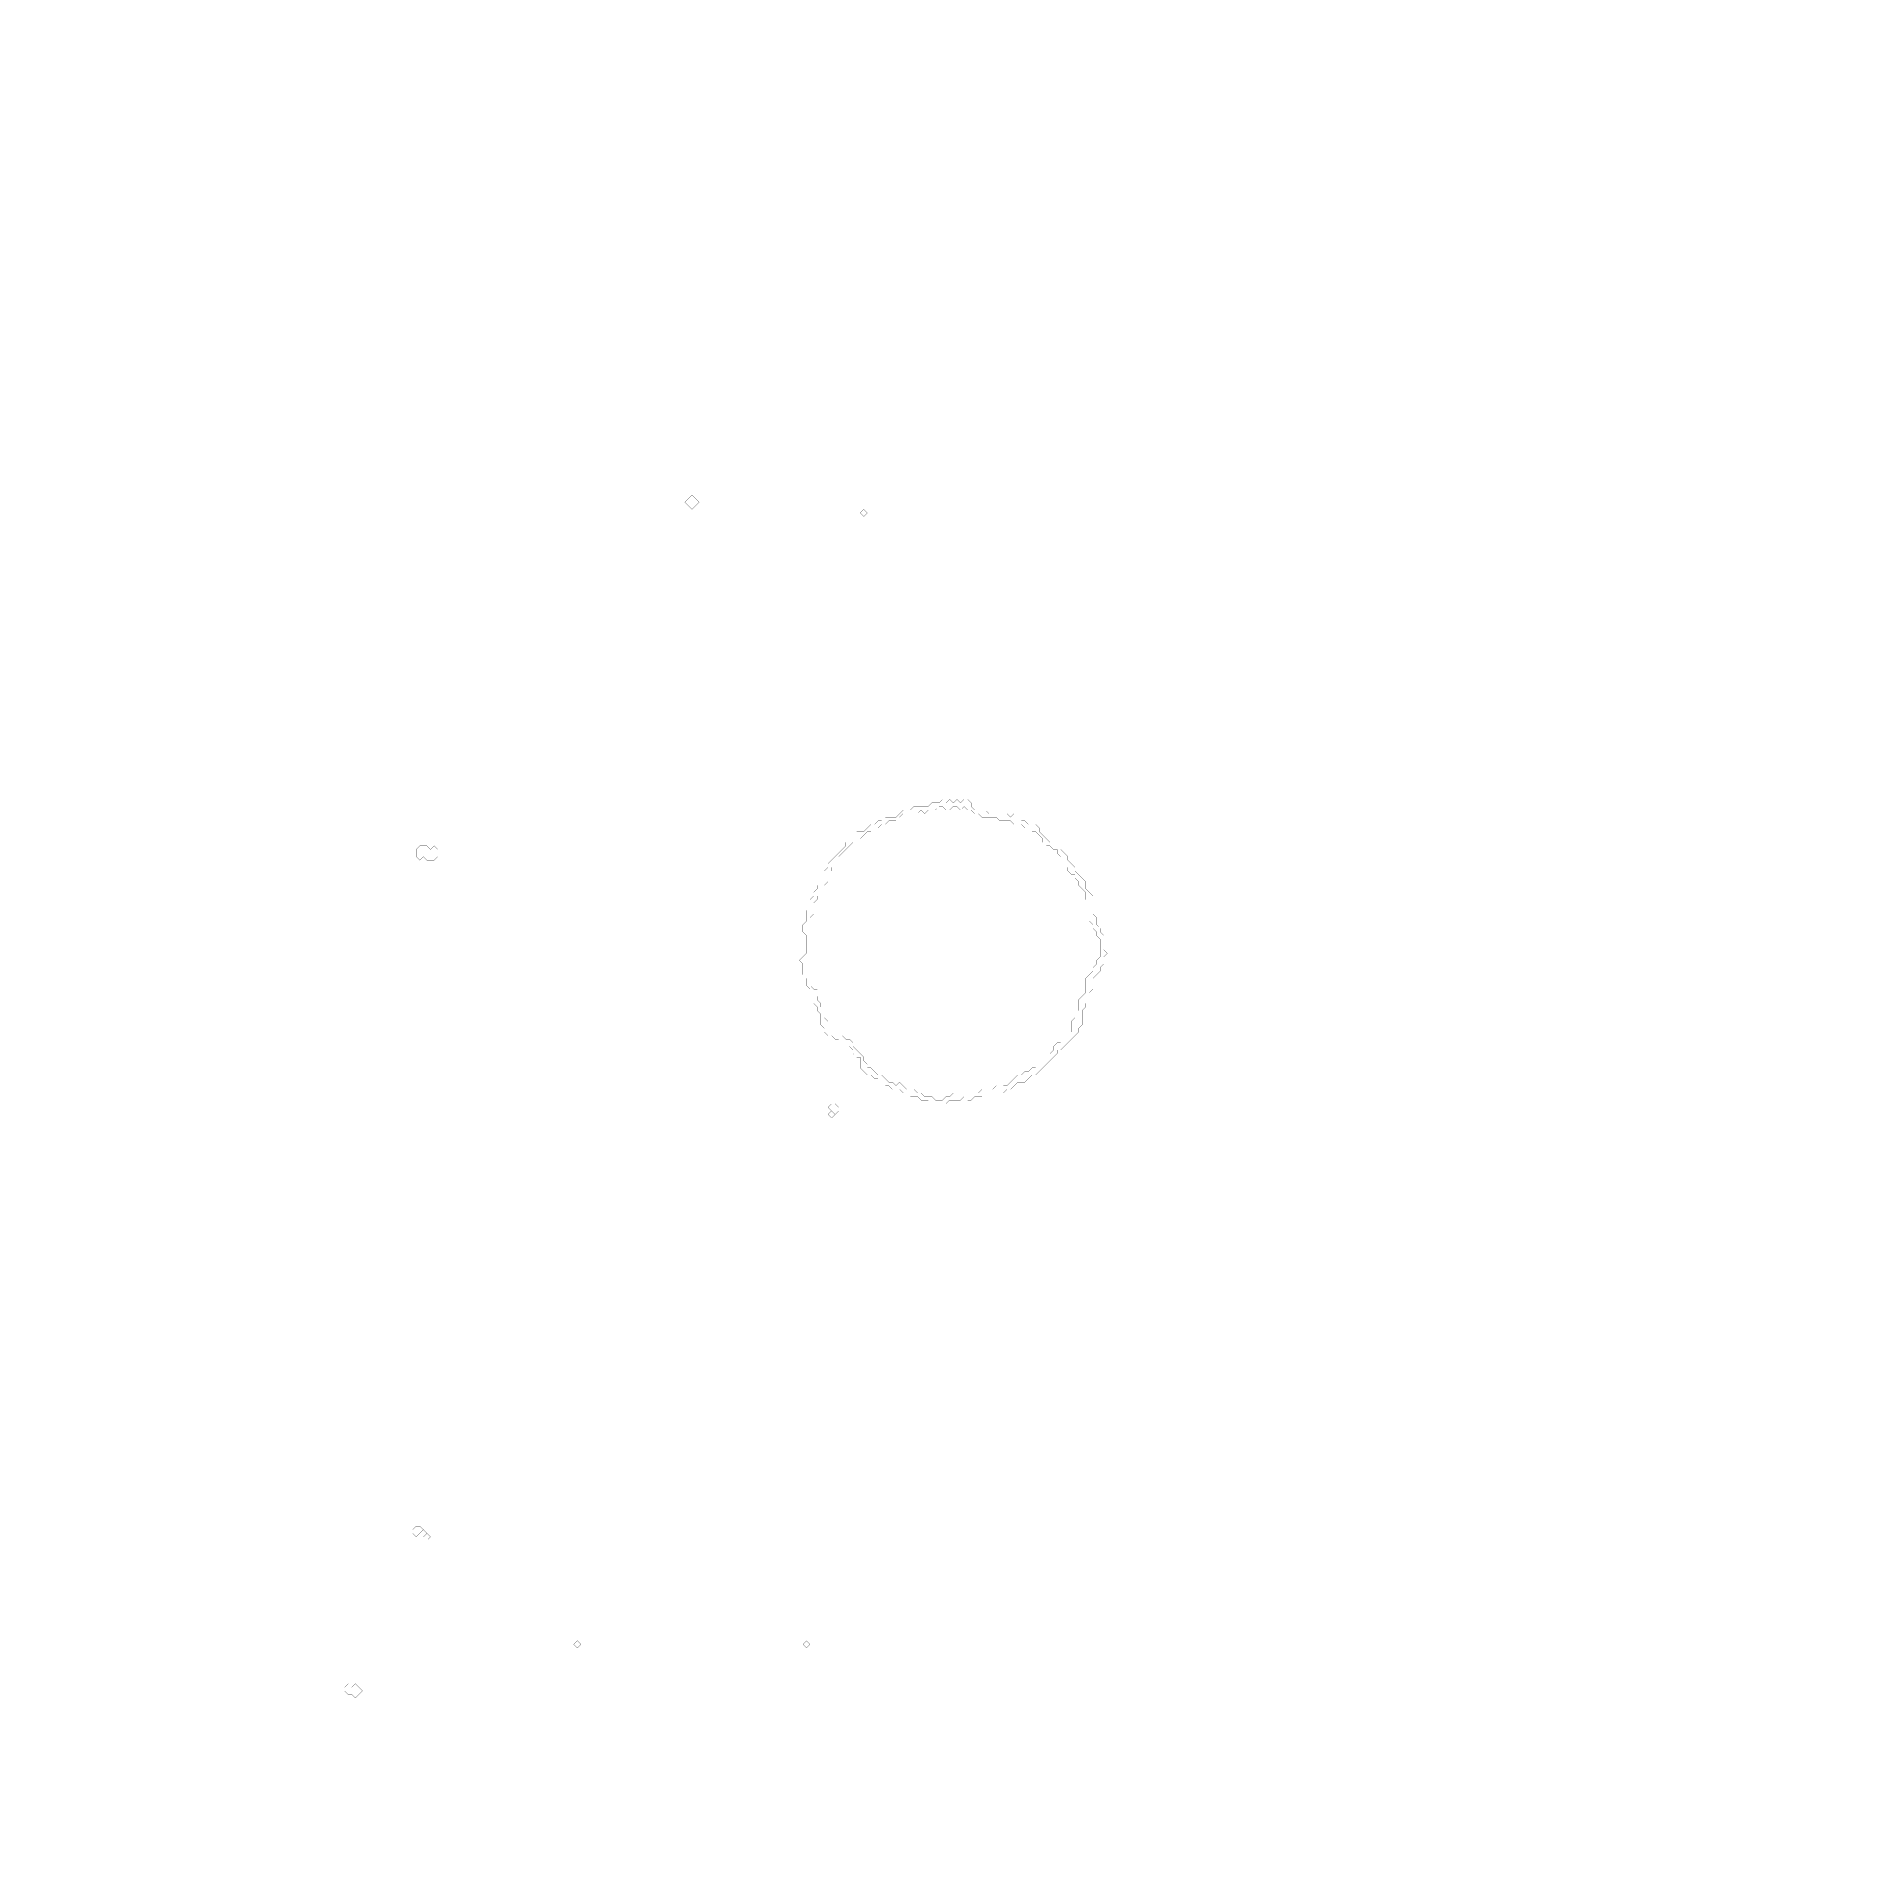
# Model space of a CAD drawing. Header units: metres. Extents: x 0 to 4898, y -4898 to 0.
import ezdxf

# ---------------------------------------------------------------- set-up
doc = ezdxf.new("R2010")
doc.units = ezdxf.units.M
for name, color, linetype in [('conductor', 1, 'Continuous'), ('dielectric', 8, 'Continuous'), ('substrate', 5, 'Continuous')]:
    doc.layers.add(name, color=color, linetype=linetype)

msp = doc.modelspace()

# ---------------------------------------------------------------- linework, layer by layer
at = {"layer": 'conductor', "const_width": 0.5}
for points in [[(2415.2, -2060.6), (2405.6, -2070.1), (2396, -2070.1), (2386.4, -2070.1), (2376.8, -2079.7), (2367.2, -2070.1), (2357.7, -2079.7), (2348.1, -2079.7), (2338.5, -2079.7), (2328.9, -2079.7), (2319.3, -2079.7), (2309.7, -2089.3), (2300.2, -2098.9), (2290.6, -2098.9), (2281, -2098.9), (2271.4, -2108.5), (2261.8, -2108.5), (2252.2, -2118.1), (2242.7, -2118.1), (2233.1, -2127.6), (2223.5, -2127.6), (2213.9, -2137.2), (2204.3, -2146.8), (2194.7, -2146.8), (2185.1, -2146.8), (2185.1, -2156.4), (2175.6, -2166), (2166, -2175.6), (2156.4, -2185.1), (2146.8, -2194.7), (2146.8, -2204.3), (2146.8, -2213.9), (2137.2, -2223.5), (2127.6, -2223.5), (2127.6, -2233.1), (2118.1, -2242.7), (2118.1, -2252.2), (2118.1, -2261.8), (2108.5, -2271.4), (2108.5, -2281), (2108.5, -2290.6), (2098.9, -2300.2), (2089.3, -2300.2), (2089.3, -2309.7), (2079.7, -2319.3), (2079.7, -2328.9), (2079.7, -2338.5), (2079.7, -2348.1), (2070.1, -2357.7), (2070.1, -2367.2), (2070.1, -2376.8), (2070.1, -2386.4), (2070.1, -2396), (2070.1, -2405.6), (2070.1, -2415.2), (2070.1, -2424.7), (2070.1, -2434.3), (2070.1, -2443.9), (2070.1, -2453.5), (2070.1, -2463.1), (2070.1, -2472.7), (2070.1, -2482.3), (2070.1, -2491.8), (2070.1, -2501.4), (2070.1, -2511), (2070.1, -2520.6), (2070.1, -2530.2), (2070.1, -2539.8), (2079.7, -2549.3), (2089.3, -2549.3), (2098.9, -2558.9), (2089.3, -2568.5), (2089.3, -2578.1), (2098.9, -2587.7), (2098.9, -2597.3), (2108.5, -2606.8), (2108.5, -2616.4), (2108.5, -2626), (2118.1, -2635.6), (2118.1, -2645.2), (2118.1, -2654.8), (2127.6, -2664.3), (2137.2, -2673.9), (2146.8, -2673.9), (2156.4, -2673.9), (2166, -2683.5), (2175.6, -2683.5), (2185.1, -2693.1), (2185.1, -2702.7), (2194.7, -2712.3), (2204.3, -2721.9), (2213.9, -2731.4), (2213.9, -2741), (2223.5, -2750.6), (2223.5, -2760.2), (2233.1, -2760.2), (2242.7, -2769.8), (2252.2, -2779.4), (2261.8, -2779.4), (2271.4, -2788.9), (2281, -2798.5), (2290.6, -2798.5), (2300.2, -2808.1), (2309.7, -2798.5), (2319.3, -2808.1), (2328.9, -2817.7), (2338.5, -2817.7), (2348.1, -2817.7), (2357.7, -2827.3), (2367.2, -2827.3), (2376.8, -2836.9), (2386.4, -2836.9), (2396, -2836.9), (2405.6, -2846.4), (2415.2, -2846.4), (2424.7, -2846.4), (2434.3, -2836.9), (2443.9, -2836.9), (2453.5, -2827.3), (2463.1, -2827.3), (2472.7, -2827.3), (2482.3, -2827.3), (2491.8, -2827.3), (2501.4, -2827.3), (2511, -2827.3), (2520.6, -2827.3), (2530.2, -2817.7), (2539.8, -2817.7), (2549.3, -2817.7), (2558.9, -2817.7), (2568.5, -2808.1), (2578.1, -2817.7), (2587.7, -2808.1), (2597.3, -2808.1), (2606.8, -2798.5), (2616.4, -2788.9), (2626, -2779.4), (2635.6, -2779.4), (2645.2, -2769.8), (2654.8, -2769.8), (2664.3, -2760.2), (2673.9, -2760.2), (2683.5, -2750.6), (2693.1, -2741), (2702.7, -2731.4), (2712.3, -2721.9), (2721.9, -2712.3), (2721.9, -2702.7), (2731.4, -2693.1), (2741, -2693.1), (2750.6, -2683.5), (2760.2, -2673.9), (2769.8, -2664.3), (2769.8, -2654.8), (2769.8, -2645.2), (2769.8, -2635.6), (2779.4, -2626), (2779.4, -2616.4), (2788.9, -2606.8), (2788.9, -2597.3), (2788.9, -2587.7), (2788.9, -2578.1), (2798.5, -2568.5), (2808.1, -2558.9), (2808.1, -2549.3), (2808.1, -2539.8), (2808.1, -2530.2), (2808.1, -2520.6), (2817.7, -2511), (2827.3, -2501.4), (2827.3, -2491.8), (2836.9, -2482.3), (2836.9, -2472.7), (2846.4, -2463.1), (2846.4, -2453.5), (2846.4, -2443.9), (2846.4, -2434.3), (2846.4, -2424.7), (2846.4, -2415.2), (2836.9, -2405.6), (2836.9, -2396), (2827.3, -2386.4), (2827.3, -2376.8), (2817.7, -2367.2), (2817.7, -2357.7), (2817.7, -2348.1), (2817.7, -2338.5), (2817.7, -2328.9), (2817.7, -2319.3), (2808.1, -2309.7), (2808.1, -2300.2), (2808.1, -2290.6), (2798.5, -2281), (2788.9, -2271.4), (2788.9, -2261.8), (2779.4, -2252.2), (2779.4, -2242.7), (2769.8, -2242.7), (2760.2, -2233.1), (2760.2, -2223.5), (2750.6, -2213.9), (2741, -2204.3), (2741, -2194.7), (2731.4, -2185.1), (2731.4, -2175.6), (2721.9, -2175.6), (2712.3, -2166), (2702.7, -2166), (2693.1, -2156.4), (2693.1, -2146.8), (2683.5, -2137.2), (2673.9, -2127.6), (2664.3, -2127.6), (2654.8, -2118.1), (2645.2, -2118.1), (2635.6, -2108.5), (2626, -2108.5), (2616.4, -2108.5), (2606.8, -2098.9), (2597.3, -2098.9), (2587.7, -2098.9), (2578.1, -2098.9), (2568.5, -2089.3), (2558.9, -2089.3), (2549.3, -2089.3), (2539.8, -2089.3), (2530.2, -2089.3), (2520.6, -2079.7), (2511, -2079.7), (2501.4, -2070.1), (2491.8, -2070.1), (2482.3, -2060.6), (2472.7, -2070.1), (2463.1, -2060.6), (2453.5, -2060.6), (2443.9, -2070.1), (2434.3, -2070.1), (2424.7, -2060.6)], [(1044.7, -2194.7)]]:
    msp.add_lwpolyline(points, close=True, dxfattribs=at)
at = {"layer": 'dielectric', "const_width": 0.5}
for points in [[(1744.3, -1226.8)], [(2127.6, -2875.2), (2137.2, -2884.8)]]:
    msp.add_lwpolyline(points, close=True, dxfattribs=at)
at = {"layer": 'substrate', "const_width": 0.5}
for points in [[(0, 0), (0, -9.6), (0, -19.2), (0, -28.8), (0, -38.3), (0, -47.9), (0, -57.5), (0, -67.1), (0, -76.7), (0, -86.3), (0, -95.8), (0, -105.4), (0, -115), (0, -124.6), (0, -134.2), (0, -143.8), (0, -153.3), (0, -162.9), (0, -172.5), (0, -182.1), (0, -191.7), (0, -201.3), (0, -210.8), (0, -220.4), (0, -230), (0, -239.6), (0, -249.2), (0, -258.8), (0, -268.4), (0, -277.9), (0, -287.5), (0, -297.1), (0, -306.7), (0, -316.3), (0, -325.9), (0, -335.4), (0, -345), (0, -354.6), (0, -364.2), (0, -373.8), (0, -383.4), (0, -392.9), (0, -402.5), (0, -412.1), (0, -421.7), (0, -431.3), (0, -440.9), (0, -450.4), (0, -460), (0, -469.6), (0, -479.2), (0, -488.8), (0, -498.4), (0, -508), (0, -517.5), (0, -527.1), (0, -536.7), (0, -546.3), (0, -555.9), (0, -565.5), (0, -575), (0, -584.6), (0, -594.2), (0, -603.8), (0, -613.4), (0, -623), (0, -632.5), (0, -642.1), (0, -651.7), (0, -661.3), (0, -670.9), (0, -680.5), (0, -690), (0, -699.6), (0, -709.2), (0, -718.8), (0, -728.4), (0, -738), (0, -747.6), (0, -757.1), (0, -766.7), (0, -776.3), (0, -785.9), (0, -795.5), (0, -805.1), (0, -814.6), (0, -824.2), (0, -833.8), (0, -843.4), (0, -853), (0, -862.6), (0, -872.1), (0, -881.7), (0, -891.3), (0, -900.9), (0, -910.5), (0, -920.1), (0, -929.6), (0, -939.2), (0, -948.8), (0, -958.4), (0, -968), (0, -977.6), (0, -987.2), (0, -996.7), (0, -1006.3), (0, -1015.9), (0, -1025.5), (0, -1035.1), (0, -1044.7), (0, -1054.2), (0, -1063.8), (0, -1073.4), (0, -1083), (0, -1092.6), (0, -1102.2), (0, -1111.7), (0, -1121.3), (0, -1130.9), (0, -1140.5), (0, -1150.1), (0, -1159.7), (0, -1169.2), (0, -1178.8), (0, -1188.4), (0, -1198), (0, -1207.6), (0, -1217.2), (0, -1226.8), (0, -1236.3), (0, -1245.9), (0, -1255.5), (0, -1265.1), (0, -1274.7), (0, -1284.3), (0, -1293.8), (0, -1303.4), (0, -1313), (0, -1322.6), (0, -1332.2), (0, -1341.8), (0, -1351.3), (0, -1360.9), (0, -1370.5), (0, -1380.1), (0, -1389.7), (0, -1399.3), (0, -1408.8), (0, -1418.4), (0, -1428), (0, -1437.6), (0, -1447.2), (0, -1456.8), (0, -1466.3), (0, -1475.9), (0, -1485.5), (0, -1495.1), (0, -1504.7), (0, -1514.3), (0, -1523.9), (0, -1533.4), (0, -1543), (0, -1552.6), (0, -1562.2), (0, -1571.8), (0, -1581.4), (0, -1590.9), (0, -1600.5), (0, -1610.1), (0, -1619.7), (0, -1629.3), (0, -1638.9), (0, -1648.4), (0, -1658), (0, -1667.6), (0, -1677.2), (0, -1686.8), (0, -1696.4), (0, -1705.9), (0, -1715.5), (0, -1725.1), (0, -1734.7), (0, -1744.3), (0, -1753.9), (0, -1763.5), (0, -1773), (0, -1782.6), (0, -1792.2), (0, -1801.8), (0, -1811.4), (0, -1821), (0, -1830.5), (0, -1840.1), (0, -1849.7), (0, -1859.3), (0, -1868.9), (0, -1878.5), (0, -1888), (0, -1897.6), (0, -1907.2), (0, -1916.8), (0, -1926.4), (0, -1936), (0, -1945.5), (0, -1955.1), (0, -1964.7), (0, -1974.3), (0, -1983.9), (0, -1993.5), (0, -2003.1), (0, -2012.6), (0, -2022.2), (0, -2031.8), (0, -2041.4), (0, -2051), (0, -2060.6), (0, -2070.1), (0, -2079.7), (0, -2089.3), (0, -2098.9), (0, -2108.5), (0, -2118.1), (0, -2127.6), (0, -2137.2), (0, -2146.8), (0, -2156.4), (0, -2166), (0, -2175.6), (0, -2185.1), (0, -2194.7), (0, -2204.3), (0, -2213.9), (0, -2223.5), (0, -2233.1), (0, -2242.7), (0, -2252.2), (0, -2261.8), (0, -2271.4), (0, -2281), (0, -2290.6), (0, -2300.2), (0, -2309.7), (0, -2319.3), (0, -2328.9), (0, -2338.5), (0, -2348.1), (0, -2357.7), (0, -2367.2), (0, -2376.8), (0, -2386.4), (0, -2396), (0, -2405.6), (0, -2415.2), (0, -2424.7), (0, -2434.3), (0, -2443.9), (0, -2453.5), (0, -2463.1), (0, -2472.7), (0, -2482.3), (0, -2491.8), (0, -2501.4), (0, -2511), (0, -2520.6), (0, -2530.2), (0, -2539.8), (0, -2549.3), (0, -2558.9), (0, -2568.5), (0, -2578.1), (0, -2587.7), (0, -2597.3), (0, -2606.8), (0, -2616.4), (0, -2626), (0, -2635.6), (0, -2645.2), (0, -2654.8), (0, -2664.3), (0, -2673.9), (0, -2683.5), (0, -2693.1), (0, -2702.7), (0, -2712.3), (0, -2721.9), (0, -2731.4), (0, -2741), (0, -2750.6), (0, -2760.2), (0, -2769.8), (0, -2779.4), (0, -2788.9), (0, -2798.5), (0, -2808.1), (0, -2817.7), (0, -2827.3), (0, -2836.9), (0, -2846.4), (0, -2856), (0, -2865.6), (0, -2875.2), (0, -2884.8), (0, -2894.4), (0, -2903.9), (0, -2913.5), (0, -2923.1), (0, -2932.7), (0, -2942.3), (0, -2951.9), (0, -2961.5), (0, -2971), (0, -2980.6), (0, -2990.2), (0, -2999.8), (0, -3009.4), (0, -3019), (0, -3028.5), (0, -3038.1), (0, -3047.7), (0, -3057.3), (0, -3066.9), (0, -3076.5), (0, -3086), (0, -3095.6), (0, -3105.2), (0, -3114.8), (0, -3124.4), (0, -3134), (0, -3143.5), (0, -3153.1), (0, -3162.7), (0, -3172.3), (0, -3181.9), (0, -3191.5), (0, -3201.1), (0, -3210.6), (0, -3220.2), (0, -3229.8), (0, -3239.4), (0, -3249), (0, -3258.6), (0, -3268.1), (0, -3277.7), (0, -3287.3), (0, -3296.9), (0, -3306.5), (0, -3316.1), (0, -3325.6), (0, -3335.2), (0, -3344.8), (0, -3354.4), (0, -3364), (0, -3373.6), (0, -3383.1), (0, -3392.7), (0, -3402.3), (0, -3411.9), (0, -3421.5), (0, -3431.1), (0, -3440.7), (0, -3450.2), (0, -3459.8), (0, -3469.4), (0, -3479), (0, -3488.6), (0, -3498.2), (0, -3507.7), (0, -3517.3), (0, -3526.9), (0, -3536.5), (0, -3546.1), (0, -3555.7), (0, -3565.2), (0, -3574.8), (0, -3584.4), (0, -3594), (0, -3603.6), (0, -3613.2), (0, -3622.7), (0, -3632.3), (0, -3641.9), (0, -3651.5), (0, -3661.1), (0, -3670.7), (0, -3680.2), (0, -3689.8), (0, -3699.4), (0, -3709), (0, -3718.6), (0, -3728.2), (0, -3737.8), (0, -3747.3), (0, -3756.9), (0, -3766.5), (0, -3776.1), (0, -3785.7), (0, -3795.3), (0, -3804.8), (0, -3814.4), (0, -3824), (0, -3833.6), (0, -3843.2), (0, -3852.8), (0, -3862.3), (0, -3871.9), (0, -3881.5), (0, -3891.1), (0, -3900.7), (0, -3910.3), (0, -3919.8), (0, -3929.4), (0, -3939), (0, -3948.6), (0, -3958.2), (0, -3967.8), (0, -3977.4), (0, -3986.9), (0, -3996.5), (0, -4006.1), (0, -4015.7), (0, -4025.3), (0, -4034.9), (0, -4044.4), (0, -4054), (0, -4063.6), (0, -4073.2), (0, -4082.8), (0, -4092.4), (0, -4101.9), (0, -4111.5), (0, -4121.1), (0, -4130.7), (0, -4140.3), (0, -4149.9), (0, -4159.4), (0, -4169), (0, -4178.6), (0, -4188.2), (0, -4197.8), (0, -4207.4), (0, -4217), (0, -4226.5), (0, -4236.1), (0, -4245.7), (0, -4255.3), (0, -4264.9), (0, -4274.5), (0, -4284), (0, -4293.6), (0, -4303.2), (0, -4312.8), (0, -4322.4), (0, -4332), (0, -4341.5), (0, -4351.1), (0, -4360.7), (0, -4370.3), (0, -4379.9), (0, -4389.5), (0, -4399), (0, -4408.6), (0, -4418.2), (0, -4427.8), (0, -4437.4), (0, -4447), (0, -4456.6), (0, -4466.1), (0, -4475.7), (0, -4485.3), (0, -4494.9), (0, -4504.5), (0, -4514.1), (0, -4523.6), (0, -4533.2), (0, -4542.8), (0, -4552.4), (0, -4562), (0, -4571.6), (0, -4581.1), (0, -4590.7), (0, -4600.3), (0, -4609.9), (0, -4619.5), (0, -4629.1), (0, -4638.6), (0, -4648.2), (0, -4657.8), (0, -4667.4), (0, -4677), (0, -4686.6), (0, -4696.2), (0, -4705.7), (0, -4715.3), (0, -4724.9), (0, -4734.5), (0, -4744.1), (0, -4753.7), (0, -4763.2), (0, -4772.8), (0, -4782.4), (0, -4792), (0, -4801.6), (0, -4811.2), (0, -4820.7), (0, -4830.3), (0, -4839.9), (0, -4849.5), (0, -4859.1), (0, -4868.7), (0, -4878.2), (0, -4887.8), (0, -4897.4), (9.6, -4897.4), (19.2, -4897.4), (28.8, -4897.4), (38.3, -4897.4), (47.9, -4897.4), (57.5, -4897.4), (67.1, -4897.4), (76.7, -4897.4), (86.3, -4897.4), (95.8, -4897.4), (105.4, -4897.4), (115, -4897.4), (124.6, -4897.4), (134.2, -4897.4), (143.8, -4897.4), (153.3, -4897.4), (162.9, -4897.4), (172.5, -4897.4), (182.1, -4897.4), (191.7, -4897.4), (201.3, -4897.4), (210.8, -4897.4), (220.4, -4897.4), (230, -4897.4), (239.6, -4897.4), (249.2, -4897.4), (258.8, -4897.4), (268.4, -4897.4), (277.9, -4897.4), (287.5, -4897.4), (297.1, -4897.4), (306.7, -4897.4), (316.3, -4897.4), (325.9, -4897.4), (335.4, -4897.4), (345, -4897.4), (354.6, -4897.4), (364.2, -4897.4), (373.8, -4897.4), (383.4, -4897.4), (392.9, -4897.4), (402.5, -4897.4), (412.1, -4897.4), (421.7, -4897.4), (431.3, -4897.4), (440.9, -4897.4), (450.4, -4897.4), (460, -4897.4), (469.6, -4897.4), (479.2, -4897.4), (488.8, -4897.4), (498.4, -4897.4), (508, -4897.4), (517.5, -4897.4), (527.1, -4897.4), (536.7, -4897.4), (546.3, -4897.4), (555.9, -4897.4), (565.5, -4897.4), (575, -4897.4), (584.6, -4897.4), (594.2, -4897.4), (603.8, -4897.4), (613.4, -4897.4), (623, -4897.4), (632.5, -4897.4), (642.1, -4897.4), (651.7, -4897.4), (661.3, -4897.4), (670.9, -4897.4), (680.5, -4897.4), (690, -4897.4), (699.6, -4897.4), (709.2, -4897.4), (718.8, -4897.4), (728.4, -4897.4), (738, -4897.4), (747.6, -4897.4), (757.1, -4897.4), (766.7, -4897.4), (776.3, -4897.4), (785.9, -4897.4), (795.5, -4897.4), (805.1, -4897.4), (814.6, -4897.4), (824.2, -4897.4), (833.8, -4897.4), (843.4, -4897.4), (853, -4897.4), (862.6, -4897.4), (872.1, -4897.4), (881.7, -4897.4), (891.3, -4897.4), (900.9, -4897.4), (910.5, -4897.4), (920.1, -4897.4), (929.6, -4897.4), (939.2, -4897.4), (948.8, -4897.4), (958.4, -4897.4), (968, -4897.4), (977.6, -4897.4), (987.2, -4897.4), (996.7, -4897.4), (1006.3, -4897.4), (1015.9, -4897.4), (1025.5, -4897.4), (1035.1, -4897.4), (1044.7, -4897.4), (1054.2, -4897.4), (1063.8, -4897.4), (1073.4, -4897.4), (1083, -4897.4), (1092.6, -4897.4), (1102.2, -4897.4), (1111.7, -4897.4), (1121.3, -4897.4), (1130.9, -4897.4), (1140.5, -4897.4), (1150.1, -4897.4), (1159.7, -4897.4), (1169.2, -4897.4), (1178.8, -4897.4), (1188.4, -4897.4), (1198, -4897.4), (1207.6, -4897.4), (1217.2, -4897.4), (1226.8, -4897.4), (1236.3, -4897.4), (1245.9, -4897.4), (1255.5, -4897.4), (1265.1, -4897.4), (1274.7, -4897.4), (1284.3, -4897.4), (1293.8, -4897.4), (1303.4, -4897.4), (1313, -4897.4), (1322.6, -4897.4), (1332.2, -4897.4), (1341.8, -4897.4), (1351.3, -4897.4), (1360.9, -4897.4), (1370.5, -4897.4), (1380.1, -4897.4), (1389.7, -4897.4), (1399.3, -4897.4), (1408.8, -4897.4), (1418.4, -4897.4), (1428, -4897.4), (1437.6, -4897.4), (1447.2, -4897.4), (1456.8, -4897.4), (1466.3, -4897.4), (1475.9, -4897.4), (1485.5, -4897.4), (1495.1, -4897.4), (1504.7, -4897.4), (1514.3, -4897.4), (1523.9, -4897.4), (1533.4, -4897.4), (1543, -4897.4), (1552.6, -4897.4), (1562.2, -4897.4), (1571.8, -4897.4), (1581.4, -4897.4), (1590.9, -4897.4), (1600.5, -4897.4), (1610.1, -4897.4), (1619.7, -4897.4), (1629.3, -4897.4), (1638.9, -4897.4), (1648.4, -4897.4), (1658, -4897.4), (1667.6, -4897.4), (1677.2, -4897.4), (1686.8, -4897.4), (1696.4, -4897.4), (1705.9, -4897.4), (1715.5, -4897.4), (1725.1, -4897.4), (1734.7, -4897.4), (1744.3, -4897.4), (1753.9, -4897.4), (1763.5, -4897.4), (1773, -4897.4), (1782.6, -4897.4), (1792.2, -4897.4), (1801.8, -4897.4), (1811.4, -4897.4), (1821, -4897.4), (1830.5, -4897.4), (1840.1, -4897.4), (1849.7, -4897.4), (1859.3, -4897.4), (1868.9, -4897.4), (1878.5, -4897.4), (1888, -4897.4), (1897.6, -4897.4), (1907.2, -4897.4), (1916.8, -4897.4), (1926.4, -4897.4), (1936, -4897.4), (1945.5, -4897.4), (1955.1, -4897.4), (1964.7, -4897.4), (1974.3, -4897.4), (1983.9, -4897.4), (1993.5, -4897.4), (2003.1, -4897.4), (2012.6, -4897.4), (2022.2, -4897.4), (2031.8, -4897.4), (2041.4, -4897.4), (2051, -4897.4), (2060.6, -4897.4), (2070.1, -4897.4), (2079.7, -4897.4), (2089.3, -4897.4), (2098.9, -4897.4), (2108.5, -4897.4), (2118.1, -4897.4), (2127.6, -4897.4), (2137.2, -4897.4), (2146.8, -4897.4), (2156.4, -4897.4), (2166, -4897.4), (2175.6, -4897.4), (2185.1, -4897.4), (2194.7, -4897.4), (2204.3, -4897.4), (2213.9, -4897.4), (2223.5, -4897.4), (2233.1, -4897.4), (2242.7, -4897.4), (2252.2, -4897.4), (2261.8, -4897.4), (2271.4, -4897.4), (2281, -4897.4), (2290.6, -4897.4), (2300.2, -4897.4), (2309.7, -4897.4), (2319.3, -4897.4), (2328.9, -4897.4), (2338.5, -4897.4), (2348.1, -4897.4), (2357.7, -4897.4), (2367.2, -4897.4), (2376.8, -4897.4), (2386.4, -4897.4), (2396, -4897.4), (2405.6, -4897.4), (2415.2, -4897.4), (2424.7, -4897.4), (2434.3, -4897.4), (2443.9, -4897.4), (2453.5, -4897.4), (2463.1, -4897.4), (2472.7, -4897.4), (2482.3, -4897.4), (2491.8, -4897.4), (2501.4, -4897.4), (2511, -4897.4), (2520.6, -4897.4), (2530.2, -4897.4), (2539.8, -4897.4), (2549.3, -4897.4), (2558.9, -4897.4), (2568.5, -4897.4), (2578.1, -4897.4), (2587.7, -4897.4), (2597.3, -4897.4), (2606.8, -4897.4), (2616.4, -4897.4), (2626, -4897.4), (2635.6, -4897.4), (2645.2, -4897.4), (2654.8, -4897.4), (2664.3, -4897.4), (2673.9, -4897.4), (2683.5, -4897.4), (2693.1, -4897.4), (2702.7, -4897.4), (2712.3, -4897.4), (2721.9, -4897.4), (2731.4, -4897.4), (2741, -4897.4), (2750.6, -4897.4), (2760.2, -4897.4), (2769.8, -4897.4), (2779.4, -4897.4), (2788.9, -4897.4), (2798.5, -4897.4), (2808.1, -4897.4), (2817.7, -4897.4), (2827.3, -4897.4), (2836.9, -4897.4), (2846.4, -4897.4), (2856, -4897.4), (2865.6, -4897.4), (2875.2, -4897.4), (2884.8, -4897.4), (2894.4, -4897.4), (2903.9, -4897.4), (2913.5, -4897.4), (2923.1, -4897.4), (2932.7, -4897.4), (2942.3, -4897.4), (2951.9, -4897.4), (2961.5, -4897.4), (2971, -4897.4), (2980.6, -4897.4), (2990.2, -4897.4), (2999.8, -4897.4), (3009.4, -4897.4), (3019, -4897.4), (3028.5, -4897.4), (3038.1, -4897.4), (3047.7, -4897.4), (3057.3, -4897.4), (3066.9, -4897.4), (3076.5, -4897.4), (3086, -4897.4), (3095.6, -4897.4), (3105.2, -4897.4), (3114.8, -4897.4), (3124.4, -4897.4), (3134, -4897.4), (3143.5, -4897.4), (3153.1, -4897.4), (3162.7, -4897.4), (3172.3, -4897.4), (3181.9, -4897.4), (3191.5, -4897.4), (3201.1, -4897.4), (3210.6, -4897.4), (3220.2, -4897.4), (3229.8, -4897.4), (3239.4, -4897.4), (3249, -4897.4), (3258.6, -4897.4), (3268.1, -4897.4), (3277.7, -4897.4), (3287.3, -4897.4), (3296.9, -4897.4), (3306.5, -4897.4), (3316.1, -4897.4), (3325.6, -4897.4), (3335.2, -4897.4), (3344.8, -4897.4), (3354.4, -4897.4), (3364, -4897.4), (3373.6, -4897.4), (3383.1, -4897.4), (3392.7, -4897.4), (3402.3, -4897.4), (3411.9, -4897.4), (3421.5, -4897.4), (3431.1, -4897.4), (3440.7, -4897.4), (3450.2, -4897.4), (3459.8, -4897.4), (3469.4, -4897.4), (3479, -4897.4), (3488.6, -4897.4), (3498.2, -4897.4), (3507.7, -4897.4), (3517.3, -4897.4), (3526.9, -4897.4), (3536.5, -4897.4), (3546.1, -4897.4), (3555.7, -4897.4), (3565.2, -4897.4), (3574.8, -4897.4), (3584.4, -4897.4), (3594, -4897.4), (3603.6, -4897.4), (3613.2, -4897.4), (3622.7, -4897.4), (3632.3, -4897.4), (3641.9, -4897.4), (3651.5, -4897.4), (3661.1, -4897.4), (3670.7, -4897.4), (3680.2, -4897.4), (3689.8, -4897.4), (3699.4, -4897.4), (3709, -4897.4), (3718.6, -4897.4), (3728.2, -4897.4), (3737.8, -4897.4), (3747.3, -4897.4), (3756.9, -4897.4), (3766.5, -4897.4), (3776.1, -4897.4), (3785.7, -4897.4), (3795.3, -4897.4), (3804.8, -4897.4), (3814.4, -4897.4), (3824, -4897.4), (3833.6, -4897.4), (3843.2, -4897.4), (3852.8, -4897.4), (3862.3, -4897.4), (3871.9, -4897.4), (3881.5, -4897.4), (3891.1, -4897.4), (3900.7, -4897.4), (3910.3, -4897.4), (3919.8, -4897.4), (3929.4, -4897.4), (3939, -4897.4), (3948.6, -4897.4), (3958.2, -4897.4), (3967.8, -4897.4), (3977.4, -4897.4), (3986.9, -4897.4), (3996.5, -4897.4), (4006.1, -4897.4), (4015.7, -4897.4), (4025.3, -4897.4), (4034.9, -4897.4), (4044.4, -4897.4), (4054, -4897.4), (4063.6, -4897.4), (4073.2, -4897.4), (4082.8, -4897.4), (4092.4, -4897.4), (4101.9, -4897.4), (4111.5, -4897.4), (4121.1, -4897.4), (4130.7, -4897.4), (4140.3, -4897.4), (4149.9, -4897.4), (4159.4, -4897.4), (4169, -4897.4), (4178.6, -4897.4), (4188.2, -4897.4), (4197.8, -4897.4), (4207.4, -4897.4), (4217, -4897.4), (4226.5, -4897.4), (4236.1, -4897.4), (4245.7, -4897.4), (4255.3, -4897.4), (4264.9, -4897.4), (4274.5, -4897.4), (4284, -4897.4), (4293.6, -4897.4), (4303.2, -4897.4), (4312.8, -4897.4), (4322.4, -4897.4), (4332, -4897.4), (4341.5, -4897.4), (4351.1, -4897.4), (4360.7, -4897.4), (4370.3, -4897.4), (4379.9, -4897.4), (4389.5, -4897.4), (4399, -4897.4), (4408.6, -4897.4), (4418.2, -4897.4), (4427.8, -4897.4), (4437.4, -4897.4), (4447, -4897.4), (4456.6, -4897.4), (4466.1, -4897.4), (4475.7, -4897.4), (4485.3, -4897.4), (4494.9, -4897.4), (4504.5, -4897.4), (4514.1, -4897.4), (4523.6, -4897.4), (4533.2, -4897.4), (4542.8, -4897.4), (4552.4, -4897.4), (4562, -4897.4), (4571.6, -4897.4), (4581.1, -4897.4), (4590.7, -4897.4), (4600.3, -4897.4), (4609.9, -4897.4), (4619.5, -4897.4), (4629.1, -4897.4), (4638.6, -4897.4), (4648.2, -4897.4), (4657.8, -4897.4), (4667.4, -4897.4), (4677, -4897.4), (4686.6, -4897.4), (4696.2, -4897.4), (4705.7, -4897.4), (4715.3, -4897.4), (4724.9, -4897.4), (4734.5, -4897.4), (4744.1, -4897.4), (4753.7, -4897.4), (4763.2, -4897.4), (4772.8, -4897.4), (4782.4, -4897.4), (4792, -4897.4), (4801.6, -4897.4), (4811.2, -4897.4), (4820.7, -4897.4), (4830.3, -4897.4), (4839.9, -4897.4), (4849.5, -4897.4), (4859.1, -4897.4), (4868.7, -4897.4), (4878.2, -4897.4), (4887.8, -4897.4), (4897.4, -4897.4), (4897.4, -4887.8), (4897.4, -4878.2), (4897.4, -4868.7), (4897.4, -4859.1), (4897.4, -4849.5), (4897.4, -4839.9), (4897.4, -4830.3), (4897.4, -4820.7), (4897.4, -4811.2), (4897.4, -4801.6), (4897.4, -4792), (4897.4, -4782.4), (4897.4, -4772.8), (4897.4, -4763.2), (4897.4, -4753.7), (4897.4, -4744.1), (4897.4, -4734.5), (4897.4, -4724.9), (4897.4, -4715.3), (4897.4, -4705.7), (4897.4, -4696.2), (4897.4, -4686.6), (4897.4, -4677), (4897.4, -4667.4), (4897.4, -4657.8), (4897.4, -4648.2), (4897.4, -4638.6), (4897.4, -4629.1), (4897.4, -4619.5), (4897.4, -4609.9), (4897.4, -4600.3), (4897.4, -4590.7), (4897.4, -4581.1), (4897.4, -4571.6), (4897.4, -4562), (4897.4, -4552.4), (4897.4, -4542.8), (4897.4, -4533.2), (4897.4, -4523.6), (4897.4, -4514.1), (4897.4, -4504.5), (4897.4, -4494.9), (4897.4, -4485.3), (4897.4, -4475.7), (4897.4, -4466.1), (4897.4, -4456.6), (4897.4, -4447), (4897.4, -4437.4), (4897.4, -4427.8), (4897.4, -4418.2), (4897.4, -4408.6), (4897.4, -4399), (4897.4, -4389.5), (4897.4, -4379.9), (4897.4, -4370.3), (4897.4, -4360.7), (4897.4, -4351.1), (4897.4, -4341.5), (4897.4, -4332), (4897.4, -4322.4), (4897.4, -4312.8), (4897.4, -4303.2), (4897.4, -4293.6), (4897.4, -4284), (4897.4, -4274.5), (4897.4, -4264.9), (4897.4, -4255.3), (4897.4, -4245.7), (4897.4, -4236.1), (4897.4, -4226.5), (4897.4, -4217), (4897.4, -4207.4), (4897.4, -4197.8), (4897.4, -4188.2), (4897.4, -4178.6), (4897.4, -4169), (4897.4, -4159.4), (4897.4, -4149.9), (4897.4, -4140.3), (4897.4, -4130.7), (4897.4, -4121.1), (4897.4, -4111.5), (4897.4, -4101.9), (4897.4, -4092.4), (4897.4, -4082.8), (4897.4, -4073.2), (4897.4, -4063.6), (4897.4, -4054), (4897.4, -4044.4), (4897.4, -4034.9), (4897.4, -4025.3), (4897.4, -4015.7), (4897.4, -4006.1), (4897.4, -3996.5), (4897.4, -3986.9), (4897.4, -3977.4), (4897.4, -3967.8), (4897.4, -3958.2), (4897.4, -3948.6), (4897.4, -3939), (4897.4, -3929.4), (4897.4, -3919.8), (4897.4, -3910.3), (4897.4, -3900.7), (4897.4, -3891.1), (4897.4, -3881.5), (4897.4, -3871.9), (4897.4, -3862.3), (4897.4, -3852.8), (4897.4, -3843.2), (4897.4, -3833.6), (4897.4, -3824), (4897.4, -3814.4), (4897.4, -3804.8), (4897.4, -3795.3), (4897.4, -3785.7), (4897.4, -3776.1), (4897.4, -3766.5), (4897.4, -3756.9), (4897.4, -3747.3), (4897.4, -3737.8), (4897.4, -3728.2), (4897.4, -3718.6), (4897.4, -3709), (4897.4, -3699.4), (4897.4, -3689.8), (4897.4, -3680.2), (4897.4, -3670.7), (4897.4, -3661.1), (4897.4, -3651.5), (4897.4, -3641.9), (4897.4, -3632.3), (4897.4, -3622.7), (4897.4, -3613.2), (4897.4, -3603.6), (4897.4, -3594), (4897.4, -3584.4), (4897.4, -3574.8), (4897.4, -3565.2), (4897.4, -3555.7), (4897.4, -3546.1), (4897.4, -3536.5), (4897.4, -3526.9), (4897.4, -3517.3), (4897.4, -3507.7), (4897.4, -3498.2), (4897.4, -3488.6), (4897.4, -3479), (4897.4, -3469.4), (4897.4, -3459.8), (4897.4, -3450.2), (4897.4, -3440.7), (4897.4, -3431.1), (4897.4, -3421.5), (4897.4, -3411.9), (4897.4, -3402.3), (4897.4, -3392.7), (4897.4, -3383.1), (4897.4, -3373.6), (4897.4, -3364), (4897.4, -3354.4), (4897.4, -3344.8), (4897.4, -3335.2), (4897.4, -3325.6), (4897.4, -3316.1), (4897.4, -3306.5), (4897.4, -3296.9), (4897.4, -3287.3), (4897.4, -3277.7), (4897.4, -3268.1), (4897.4, -3258.6), (4897.4, -3249), (4897.4, -3239.4), (4897.4, -3229.8), (4897.4, -3220.2), (4897.4, -3210.6), (4897.4, -3201.1), (4897.4, -3191.5), (4897.4, -3181.9), (4897.4, -3172.3), (4897.4, -3162.7), (4897.4, -3153.1), (4897.4, -3143.5), (4897.4, -3134), (4897.4, -3124.4), (4897.4, -3114.8), (4897.4, -3105.2), (4897.4, -3095.6), (4897.4, -3086), (4897.4, -3076.5), (4897.4, -3066.9), (4897.4, -3057.3), (4897.4, -3047.7), (4897.4, -3038.1), (4897.4, -3028.5), (4897.4, -3019), (4897.4, -3009.4), (4897.4, -2999.8), (4897.4, -2990.2), (4897.4, -2980.6), (4897.4, -2971), (4897.4, -2961.5), (4897.4, -2951.9), (4897.4, -2942.3), (4897.4, -2932.7), (4897.4, -2923.1), (4897.4, -2913.5), (4897.4, -2903.9), (4897.4, -2894.4), (4897.4, -2884.8), (4897.4, -2875.2), (4897.4, -2865.6), (4897.4, -2856), (4897.4, -2846.4), (4897.4, -2836.9), (4897.4, -2827.3), (4897.4, -2817.7), (4897.4, -2808.1), (4897.4, -2798.5), (4897.4, -2788.9), (4897.4, -2779.4), (4897.4, -2769.8), (4897.4, -2760.2), (4897.4, -2750.6), (4897.4, -2741), (4897.4, -2731.4), (4897.4, -2721.9), (4897.4, -2712.3), (4897.4, -2702.7), (4897.4, -2693.1), (4897.4, -2683.5), (4897.4, -2673.9), (4897.4, -2664.3), (4897.4, -2654.8), (4897.4, -2645.2), (4897.4, -2635.6), (4897.4, -2626), (4897.4, -2616.4), (4897.4, -2606.8), (4897.4, -2597.3), (4897.4, -2587.7), (4897.4, -2578.1), (4897.4, -2568.5), (4897.4, -2558.9), (4897.4, -2549.3), (4897.4, -2539.8), (4897.4, -2530.2), (4897.4, -2520.6), (4897.4, -2511), (4897.4, -2501.4), (4897.4, -2491.8), (4897.4, -2482.3), (4897.4, -2472.7), (4897.4, -2463.1), (4897.4, -2453.5), (4897.4, -2443.9), (4897.4, -2434.3), (4897.4, -2424.7), (4897.4, -2415.2), (4897.4, -2405.6), (4897.4, -2396), (4897.4, -2386.4), (4897.4, -2376.8), (4897.4, -2367.2), (4897.4, -2357.7), (4897.4, -2348.1), (4897.4, -2338.5), (4897.4, -2328.9), (4897.4, -2319.3), (4897.4, -2309.7), (4897.4, -2300.2), (4897.4, -2290.6), (4897.4, -2281), (4897.4, -2271.4), (4897.4, -2261.8), (4897.4, -2252.2), (4897.4, -2242.7), (4897.4, -2233.1), (4897.4, -2223.5), (4897.4, -2213.9), (4897.4, -2204.3), (4897.4, -2194.7), (4897.4, -2185.1), (4897.4, -2175.6), (4897.4, -2166), (4897.4, -2156.4), (4897.4, -2146.8), (4897.4, -2137.2), (4897.4, -2127.6), (4897.4, -2118.1), (4897.4, -2108.5), (4897.4, -2098.9), (4897.4, -2089.3), (4897.4, -2079.7), (4897.4, -2070.1), (4897.4, -2060.6), (4897.4, -2051), (4897.4, -2041.4), (4897.4, -2031.8), (4897.4, -2022.2), (4897.4, -2012.6), (4897.4, -2003.1), (4897.4, -1993.5), (4897.4, -1983.9), (4897.4, -1974.3), (4897.4, -1964.7), (4897.4, -1955.1), (4897.4, -1945.5), (4897.4, -1936), (4897.4, -1926.4), (4897.4, -1916.8), (4897.4, -1907.2), (4897.4, -1897.6), (4897.4, -1888), (4897.4, -1878.5), (4897.4, -1868.9), (4897.4, -1859.3), (4897.4, -1849.7), (4897.4, -1840.1), (4897.4, -1830.5), (4897.4, -1821), (4897.4, -1811.4), (4897.4, -1801.8), (4897.4, -1792.2), (4897.4, -1782.6), (4897.4, -1773), (4897.4, -1763.5), (4897.4, -1753.9), (4897.4, -1744.3), (4897.4, -1734.7), (4897.4, -1725.1), (4897.4, -1715.5), (4897.4, -1705.9), (4897.4, -1696.4), (4897.4, -1686.8), (4897.4, -1677.2), (4897.4, -1667.6), (4897.4, -1658), (4897.4, -1648.4), (4897.4, -1638.9), (4897.4, -1629.3), (4897.4, -1619.7), (4897.4, -1610.1), (4897.4, -1600.5), (4897.4, -1590.9), (4897.4, -1581.4), (4897.4, -1571.8), (4897.4, -1562.2), (4897.4, -1552.6), (4897.4, -1543), (4897.4, -1533.4), (4897.4, -1523.9), (4897.4, -1514.3), (4897.4, -1504.7), (4897.4, -1495.1), (4897.4, -1485.5), (4897.4, -1475.9), (4897.4, -1466.3), (4897.4, -1456.8), (4897.4, -1447.2), (4897.4, -1437.6), (4897.4, -1428), (4897.4, -1418.4), (4897.4, -1408.8), (4897.4, -1399.3), (4897.4, -1389.7), (4897.4, -1380.1), (4897.4, -1370.5), (4897.4, -1360.9), (4897.4, -1351.3), (4897.4, -1341.8), (4897.4, -1332.2), (4897.4, -1322.6), (4897.4, -1313), (4897.4, -1303.4), (4897.4, -1293.8), (4897.4, -1284.3), (4897.4, -1274.7), (4897.4, -1265.1), (4897.4, -1255.5), (4897.4, -1245.9), (4897.4, -1236.3), (4897.4, -1226.8), (4897.4, -1217.2), (4897.4, -1207.6), (4897.4, -1198), (4897.4, -1188.4), (4897.4, -1178.8), (4897.4, -1169.2), (4897.4, -1159.7), (4897.4, -1150.1), (4897.4, -1140.5), (4897.4, -1130.9), (4897.4, -1121.3), (4897.4, -1111.7), (4897.4, -1102.2), (4897.4, -1092.6), (4897.4, -1083), (4897.4, -1073.4), (4897.4, -1063.8), (4897.4, -1054.2), (4897.4, -1044.7), (4897.4, -1035.1), (4897.4, -1025.5), (4897.4, -1015.9), (4897.4, -1006.3), (4897.4, -996.7), (4897.4, -987.2), (4897.4, -977.6), (4897.4, -968), (4897.4, -958.4), (4897.4, -948.8), (4897.4, -939.2), (4897.4, -929.6), (4897.4, -920.1), (4897.4, -910.5), (4897.4, -900.9), (4897.4, -891.3), (4897.4, -881.7), (4897.4, -872.1), (4897.4, -862.6), (4897.4, -853), (4897.4, -843.4), (4897.4, -833.8), (4897.4, -824.2), (4897.4, -814.6), (4897.4, -805.1), (4897.4, -795.5), (4897.4, -785.9), (4897.4, -776.3), (4897.4, -766.7), (4897.4, -757.1), (4897.4, -747.6), (4897.4, -738), (4897.4, -728.4), (4897.4, -718.8), (4897.4, -709.2), (4897.4, -699.6), (4897.4, -690), (4897.4, -680.5), (4897.4, -670.9), (4897.4, -661.3), (4897.4, -651.7), (4897.4, -642.1), (4897.4, -632.5), (4897.4, -623), (4897.4, -613.4), (4897.4, -603.8), (4897.4, -594.2), (4897.4, -584.6), (4897.4, -575), (4897.4, -565.5), (4897.4, -555.9), (4897.4, -546.3), (4897.4, -536.7), (4897.4, -527.1), (4897.4, -517.5), (4897.4, -508), (4897.4, -498.4), (4897.4, -488.8), (4897.4, -479.2), (4897.4, -469.6), (4897.4, -460), (4897.4, -450.4), (4897.4, -440.9), (4897.4, -431.3), (4897.4, -421.7), (4897.4, -412.1), (4897.4, -402.5), (4897.4, -392.9), (4897.4, -383.4), (4897.4, -373.8), (4897.4, -364.2), (4897.4, -354.6), (4897.4, -345), (4897.4, -335.4), (4897.4, -325.9), (4897.4, -316.3), (4897.4, -306.7), (4897.4, -297.1), (4897.4, -287.5), (4897.4, -277.9), (4897.4, -268.4), (4897.4, -258.8), (4897.4, -249.2), (4897.4, -239.6), (4897.4, -230), (4897.4, -220.4), (4897.4, -210.8), (4897.4, -201.3), (4897.4, -191.7), (4897.4, -182.1), (4897.4, -172.5), (4897.4, -162.9), (4897.4, -153.3), (4897.4, -143.8), (4897.4, -134.2), (4897.4, -124.6), (4897.4, -115), (4897.4, -105.4), (4897.4, -95.8), (4897.4, -86.3), (4897.4, -76.7), (4897.4, -67.1), (4897.4, -57.5), (4897.4, -47.9), (4897.4, -38.3), (4897.4, -28.8), (4897.4, -19.2), (4897.4, -9.6), (4897.4, 0), (4887.8, 0), (4878.2, 0), (4868.7, 0), (4859.1, 0), (4849.5, 0), (4839.9, 0), (4830.3, 0), (4820.7, 0), (4811.2, 0), (4801.6, 0), (4792, 0), (4782.4, 0), (4772.8, 0), (4763.2, 0), (4753.7, 0), (4744.1, 0), (4734.5, 0), (4724.9, 0), (4715.3, 0), (4705.7, 0), (4696.2, 0), (4686.6, 0), (4677, 0), (4667.4, 0), (4657.8, 0), (4648.2, 0), (4638.6, 0), (4629.1, 0), (4619.5, 0), (4609.9, 0), (4600.3, 0), (4590.7, 0), (4581.1, 0), (4571.6, 0), (4562, 0), (4552.4, 0), (4542.8, 0), (4533.2, 0), (4523.6, 0), (4514.1, 0), (4504.5, 0), (4494.9, 0), (4485.3, 0), (4475.7, 0), (4466.1, 0), (4456.6, 0), (4447, 0), (4437.4, 0), (4427.8, 0), (4418.2, 0), (4408.6, 0), (4399, 0), (4389.5, 0), (4379.9, 0), (4370.3, 0), (4360.7, 0), (4351.1, 0), (4341.5, 0), (4332, 0), (4322.4, 0), (4312.8, 0), (4303.2, 0), (4293.6, 0), (4284, 0), (4274.5, 0), (4264.9, 0), (4255.3, 0), (4245.7, 0), (4236.1, 0), (4226.5, 0), (4217, 0), (4207.4, 0), (4197.8, 0), (4188.2, 0), (4178.6, 0), (4169, 0), (4159.4, 0), (4149.9, 0), (4140.3, 0), (4130.7, 0), (4121.1, 0), (4111.5, 0), (4101.9, 0), (4092.4, 0), (4082.8, 0), (4073.2, 0), (4063.6, 0), (4054, 0), (4044.4, 0), (4034.9, 0), (4025.3, 0), (4015.7, 0), (4006.1, 0), (3996.5, 0), (3986.9, 0), (3977.4, 0), (3967.8, 0), (3958.2, 0), (3948.6, 0), (3939, 0), (3929.4, 0), (3919.8, 0), (3910.3, 0), (3900.7, 0), (3891.1, 0), (3881.5, 0), (3871.9, 0), (3862.3, 0), (3852.8, 0), (3843.2, 0), (3833.6, 0), (3824, 0), (3814.4, 0), (3804.8, 0), (3795.3, 0), (3785.7, 0), (3776.1, 0), (3766.5, 0), (3756.9, 0), (3747.3, 0), (3737.8, 0), (3728.2, 0), (3718.6, 0), (3709, 0), (3699.4, 0), (3689.8, 0), (3680.2, 0), (3670.7, 0), (3661.1, 0), (3651.5, 0), (3641.9, 0), (3632.3, 0), (3622.7, 0), (3613.2, 0), (3603.6, 0), (3594, 0), (3584.4, 0), (3574.8, 0), (3565.2, 0), (3555.7, 0), (3546.1, 0), (3536.5, 0), (3526.9, 0), (3517.3, 0), (3507.7, 0), (3498.2, 0), (3488.6, 0), (3479, 0), (3469.4, 0), (3459.8, 0), (3450.2, 0), (3440.7, 0), (3431.1, 0), (3421.5, 0), (3411.9, 0), (3402.3, 0), (3392.7, 0), (3383.1, 0), (3373.6, 0), (3364, 0), (3354.4, 0), (3344.8, 0), (3335.2, 0), (3325.6, 0), (3316.1, 0), (3306.5, 0), (3296.9, 0), (3287.3, 0), (3277.7, 0), (3268.1, 0), (3258.6, 0), (3249, 0), (3239.4, 0), (3229.8, 0), (3220.2, 0), (3210.6, 0), (3201.1, 0), (3191.5, 0), (3181.9, 0), (3172.3, 0), (3162.7, 0), (3153.1, 0), (3143.5, 0), (3134, 0), (3124.4, 0), (3114.8, 0), (3105.2, 0), (3095.6, 0), (3086, 0), (3076.5, 0), (3066.9, 0), (3057.3, 0), (3047.7, 0), (3038.1, 0), (3028.5, 0), (3019, 0), (3009.4, 0), (2999.8, 0), (2990.2, 0), (2980.6, 0), (2971, 0), (2961.5, 0), (2951.9, 0), (2942.3, 0), (2932.7, 0), (2923.1, 0), (2913.5, 0), (2903.9, 0), (2894.4, 0), (2884.8, 0), (2875.2, 0), (2865.6, 0), (2856, 0), (2846.4, 0), (2836.9, 0), (2827.3, 0), (2817.7, 0), (2808.1, 0), (2798.5, 0), (2788.9, 0), (2779.4, 0), (2769.8, 0), (2760.2, 0), (2750.6, 0), (2741, 0), (2731.4, 0), (2721.9, 0), (2712.3, 0), (2702.7, 0), (2693.1, 0), (2683.5, 0), (2673.9, 0), (2664.3, 0), (2654.8, 0), (2645.2, 0), (2635.6, 0), (2626, 0), (2616.4, 0), (2606.8, 0), (2597.3, 0), (2587.7, 0), (2578.1, 0), (2568.5, 0), (2558.9, 0), (2549.3, 0), (2539.8, 0), (2530.2, 0), (2520.6, 0), (2511, 0), (2501.4, 0), (2491.8, 0), (2482.3, 0), (2472.7, 0), (2463.1, 0), (2453.5, 0), (2443.9, 0), (2434.3, 0), (2424.7, 0), (2415.2, 0), (2405.6, 0), (2396, 0), (2386.4, 0), (2376.8, 0), (2367.2, 0), (2357.7, 0), (2348.1, 0), (2338.5, 0), (2328.9, 0), (2319.3, 0), (2309.7, 0), (2300.2, 0), (2290.6, 0), (2281, 0), (2271.4, 0), (2261.8, 0), (2252.2, 0), (2242.7, 0), (2233.1, 0), (2223.5, 0), (2213.9, 0), (2204.3, 0), (2194.7, 0), (2185.1, 0), (2175.6, 0), (2166, 0), (2156.4, 0), (2146.8, 0), (2137.2, 0), (2127.6, 0), (2118.1, 0), (2108.5, 0), (2098.9, 0), (2089.3, 0), (2079.7, 0), (2070.1, 0), (2060.6, 0), (2051, 0), (2041.4, 0), (2031.8, 0), (2022.2, 0), (2012.6, 0), (2003.1, 0), (1993.5, 0), (1983.9, 0), (1974.3, 0), (1964.7, 0), (1955.1, 0), (1945.5, 0), (1936, 0), (1926.4, 0), (1916.8, 0), (1907.2, 0), (1897.6, 0), (1888, 0), (1878.5, 0), (1868.9, 0), (1859.3, 0), (1849.7, 0), (1840.1, 0), (1830.5, 0), (1821, 0), (1811.4, 0), (1801.8, 0), (1792.2, 0), (1782.6, 0), (1773, 0), (1763.5, 0), (1753.9, 0), (1744.3, 0), (1734.7, 0), (1725.1, 0), (1715.5, 0), (1705.9, 0), (1696.4, 0), (1686.8, 0), (1677.2, 0), (1667.6, 0), (1658, 0), (1648.4, 0), (1638.9, 0), (1629.3, 0), (1619.7, 0), (1610.1, 0), (1600.5, 0), (1590.9, 0), (1581.4, 0), (1571.8, 0), (1562.2, 0), (1552.6, 0), (1543, 0), (1533.4, 0), (1523.9, 0), (1514.3, 0), (1504.7, 0), (1495.1, 0), (1485.5, 0), (1475.9, 0), (1466.3, 0), (1456.8, 0), (1447.2, 0), (1437.6, 0), (1428, 0), (1418.4, 0), (1408.8, 0), (1399.3, 0), (1389.7, 0), (1380.1, 0), (1370.5, 0), (1360.9, 0), (1351.3, 0), (1341.8, 0), (1332.2, 0), (1322.6, 0), (1313, 0), (1303.4, 0), (1293.8, 0), (1284.3, 0), (1274.7, 0), (1265.1, 0), (1255.5, 0), (1245.9, 0), (1236.3, 0), (1226.8, 0), (1217.2, 0), (1207.6, 0), (1198, 0), (1188.4, 0), (1178.8, 0), (1169.2, 0), (1159.7, 0), (1150.1, 0), (1140.5, 0), (1130.9, 0), (1121.3, 0), (1111.7, 0), (1102.2, 0), (1092.6, 0), (1083, 0), (1073.4, 0), (1063.8, 0), (1054.2, 0), (1044.7, 0), (1035.1, 0), (1025.5, 0), (1015.9, 0), (1006.3, 0), (996.7, 0), (987.2, 0), (977.6, 0), (968, 0), (958.4, 0), (948.8, 0), (939.2, 0), (929.6, 0), (920.1, 0), (910.5, 0), (900.9, 0), (891.3, 0), (881.7, 0), (872.1, 0), (862.6, 0), (853, 0), (843.4, 0), (833.8, 0), (824.2, 0), (814.6, 0), (805.1, 0), (795.5, 0), (785.9, 0), (776.3, 0), (766.7, 0), (757.1, 0), (747.6, 0), (738, 0), (728.4, 0), (718.8, 0), (709.2, 0), (699.6, 0), (690, 0), (680.5, 0), (670.9, 0), (661.3, 0), (651.7, 0), (642.1, 0), (632.5, 0), (623, 0), (613.4, 0), (603.8, 0), (594.2, 0), (584.6, 0), (575, 0), (565.5, 0), (555.9, 0), (546.3, 0), (536.7, 0), (527.1, 0), (517.5, 0), (508, 0), (498.4, 0), (488.8, 0), (479.2, 0), (469.6, 0), (460, 0), (450.4, 0), (440.9, 0), (431.3, 0), (421.7, 0), (412.1, 0), (402.5, 0), (392.9, 0), (383.4, 0), (373.8, 0), (364.2, 0), (354.6, 0), (345, 0), (335.4, 0), (325.9, 0), (316.3, 0), (306.7, 0), (297.1, 0), (287.5, 0), (277.9, 0), (268.4, 0), (258.8, 0), (249.2, 0), (239.6, 0), (230, 0), (220.4, 0), (210.8, 0), (201.3, 0), (191.7, 0), (182.1, 0), (172.5, 0), (162.9, 0), (153.3, 0), (143.8, 0), (134.2, 0), (124.6, 0), (115, 0), (105.4, 0), (95.8, 0), (86.3, 0), (76.7, 0), (67.1, 0), (57.5, 0), (47.9, 0), (38.3, 0), (28.8, 0), (19.2, 0), (9.6, 0)], [(1744.3, -1236.3), (1753.9, -1226.8), (1763.5, -1236.3), (1773, -1245.9), (1763.5, -1255.5), (1753.9, -1265.1), (1744.3, -1255.5), (1734.7, -1245.9)], [(2204.3, -1274.7), (2213.9, -1265.1), (2223.5, -1274.7), (2213.9, -1284.3)], [(2415.2, -2051), (2424.7, -2041.4), (2434.3, -2051), (2443.9, -2041.4), (2453.5, -2051), (2463.1, -2041.4), (2472.7, -2051), (2482.3, -2041.4), (2491.8, -2041.4), (2501.4, -2051), (2501.4, -2060.6), (2511, -2070.1), (2520.6, -2070.1), (2530.2, -2070.1), (2539.8, -2070.1), (2549.3, -2079.7), (2558.9, -2079.7), (2568.5, -2079.7), (2578.1, -2079.7), (2587.7, -2079.7), (2597.3, -2079.7), (2606.8, -2089.3), (2616.4, -2079.7), (2626, -2089.3), (2635.6, -2098.9), (2645.2, -2098.9), (2654.8, -2108.5), (2664.3, -2108.5), (2673.9, -2108.5), (2683.5, -2118.1), (2683.5, -2127.6), (2693.1, -2137.2), (2702.7, -2146.8), (2712.3, -2156.4), (2721.9, -2156.4), (2731.4, -2156.4), (2741, -2166), (2741, -2175.6), (2750.6, -2185.1), (2760.2, -2194.7), (2760.2, -2204.3), (2769.8, -2213.9), (2779.4, -2223.5), (2779.4, -2233.1), (2788.9, -2242.7), (2798.5, -2252.2), (2808.1, -2261.8), (2808.1, -2271.4), (2808.1, -2281), (2817.7, -2290.6), (2827.3, -2300.2), (2827.3, -2309.7), (2827.3, -2319.3), (2827.3, -2328.9), (2827.3, -2338.5), (2827.3, -2348.1), (2836.9, -2357.7), (2836.9, -2367.2), (2836.9, -2376.8), (2846.4, -2386.4), (2846.4, -2396), (2856, -2405.6), (2856, -2415.2), (2856, -2424.7), (2856, -2434.3), (2856, -2443.9), (2865.6, -2453.5), (2856, -2463.1), (2856, -2472.7), (2856, -2482.3), (2846.4, -2491.8), (2846.4, -2501.4), (2836.9, -2511), (2827.3, -2520.6), (2827.3, -2530.2), (2827.3, -2539.8), (2827.3, -2549.3), (2817.7, -2558.9), (2817.7, -2568.5), (2817.7, -2578.1), (2808.1, -2587.7), (2808.1, -2597.3), (2798.5, -2606.8), (2798.5, -2616.4), (2798.5, -2626), (2798.5, -2635.6), (2798.5, -2645.2), (2788.9, -2654.8), (2788.9, -2664.3), (2779.4, -2673.9), (2769.8, -2683.5), (2760.2, -2693.1), (2750.6, -2702.7), (2741, -2712.3), (2731.4, -2712.3), (2731.4, -2721.9), (2721.9, -2731.4), (2712.3, -2741), (2702.7, -2750.6), (2693.1, -2760.2), (2683.5, -2769.8), (2673.9, -2779.4), (2664.3, -2779.4), (2654.8, -2788.9), (2645.2, -2798.5), (2635.6, -2798.5), (2626, -2798.5), (2616.4, -2808.1), (2606.8, -2817.7), (2597.3, -2817.7), (2587.7, -2827.3), (2578.1, -2827.3), (2568.5, -2827.3), (2558.9, -2827.3), (2549.3, -2827.3), (2539.8, -2827.3), (2530.2, -2836.9), (2520.6, -2836.9), (2511, -2836.9), (2501.4, -2846.4), (2491.8, -2846.4), (2482.3, -2836.9), (2472.7, -2846.4), (2463.1, -2846.4), (2453.5, -2846.4), (2443.9, -2846.4), (2434.3, -2856), (2424.7, -2856), (2415.2, -2856), (2405.6, -2856), (2396, -2856), (2386.4, -2846.4), (2376.8, -2846.4), (2367.2, -2846.4), (2357.7, -2836.9), (2348.1, -2836.9), (2338.5, -2836.9), (2328.9, -2827.3), (2319.3, -2827.3), (2309.7, -2817.7), (2300.2, -2817.7), (2290.6, -2817.7), (2281, -2808.1), (2271.4, -2808.1), (2261.8, -2798.5), (2252.2, -2788.9), (2242.7, -2788.9), (2233.1, -2779.4), (2223.5, -2779.4), (2213.9, -2769.8), (2204.3, -2760.2), (2204.3, -2750.6), (2204.3, -2741), (2204.3, -2731.4), (2194.7, -2731.4), (2185.1, -2721.9), (2185.1, -2712.3), (2175.6, -2702.7), (2166, -2702.7), (2156.4, -2693.1), (2146.8, -2683.5), (2137.2, -2683.5), (2127.6, -2673.9), (2118.1, -2673.9), (2108.5, -2664.3), (2108.5, -2654.8), (2098.9, -2645.2), (2098.9, -2635.6), (2098.9, -2626), (2098.9, -2616.4), (2089.3, -2606.8), (2089.3, -2597.3), (2079.7, -2587.7), (2079.7, -2578.1), (2070.1, -2568.5), (2070.1, -2558.9), (2070.1, -2549.3), (2060.6, -2539.8), (2060.6, -2530.2), (2060.6, -2520.6), (2051, -2511), (2051, -2501.4), (2051, -2491.8), (2051, -2482.3), (2041.4, -2472.7), (2051, -2463.1), (2060.6, -2453.5), (2060.6, -2443.9), (2060.6, -2434.3), (2060.6, -2424.7), (2060.6, -2415.2), (2060.6, -2405.6), (2051, -2396), (2051, -2386.4), (2051, -2376.8), (2060.6, -2367.2), (2060.6, -2357.7), (2060.6, -2348.1), (2060.6, -2338.5), (2070.1, -2328.9), (2070.1, -2319.3), (2070.1, -2309.7), (2079.7, -2300.2), (2079.7, -2290.6), (2089.3, -2281), (2089.3, -2271.4), (2098.9, -2261.8), (2108.5, -2252.2), (2108.5, -2242.7), (2108.5, -2233.1), (2118.1, -2223.5), (2118.1, -2213.9), (2127.6, -2204.3), (2137.2, -2194.7), (2146.8, -2185.1), (2156.4, -2175.6), (2166, -2166), (2166, -2156.4), (2175.6, -2146.8), (2185.1, -2137.2), (2194.7, -2127.6), (2204.3, -2127.6), (2213.9, -2127.6), (2223.5, -2118.1), (2233.1, -2108.5), (2242.7, -2108.5), (2252.2, -2098.9), (2261.8, -2098.9), (2271.4, -2089.3), (2281, -2089.3), (2290.6, -2089.3), (2300.2, -2089.3), (2309.7, -2079.7), (2319.3, -2070.1), (2328.9, -2070.1), (2338.5, -2070.1), (2348.1, -2060.6), (2357.7, -2060.6), (2367.2, -2060.6), (2376.8, -2060.6), (2386.4, -2060.6), (2396, -2051), (2405.6, -2051)], [(1015.9, -2175.6), (1025.5, -2166), (1035.1, -2166), (1044.7, -2166), (1054.2, -2175.6), (1063.8, -2166), (1073.4, -2175.6), (1073.4, -2185.1), (1073.4, -2194.7), (1063.8, -2204.3), (1054.2, -2204.3), (1044.7, -2204.3), (1035.1, -2194.7), (1025.5, -2204.3), (1015.9, -2194.7), (1015.9, -2185.1)], [(2118.1, -2865.6), (2127.6, -2856), (2137.2, -2856), (2146.8, -2865.6), (2146.8, -2875.2), (2137.2, -2884.8), (2127.6, -2875.2)], [(2118.1, -2884.8), (2127.6, -2875.2), (2137.2, -2884.8), (2127.6, -2894.4)], [(1006.3, -3996.5), (1015.9, -3986.9), (1025.5, -3986.9), (1035.1, -3996.5), (1025.5, -4006.1), (1015.9, -4015.7), (1006.3, -4006.1)], [(1025.5, -4006.1), (1035.1, -3996.5), (1044.7, -4006.1), (1035.1, -4015.7)], [(1035.1, -4015.7), (1044.7, -4006.1), (1054.2, -4015.7), (1044.7, -4025.3)], [(1437.6, -4303.2), (1447.2, -4293.6), (1456.8, -4303.2), (1447.2, -4312.8)], [(2051, -4303.2), (2060.6, -4293.6), (2070.1, -4303.2), (2060.6, -4312.8)], [(824.2, -4418.2), (833.8, -4408.6), (843.4, -4418.2), (853, -4408.6), (862.6, -4418.2), (872.1, -4427.8), (862.6, -4437.4), (853, -4447), (843.4, -4437.4), (833.8, -4437.4), (824.2, -4427.8)]]:
    msp.add_lwpolyline(points, close=True, dxfattribs=at)

doc.saveas('drawing.dxf')
